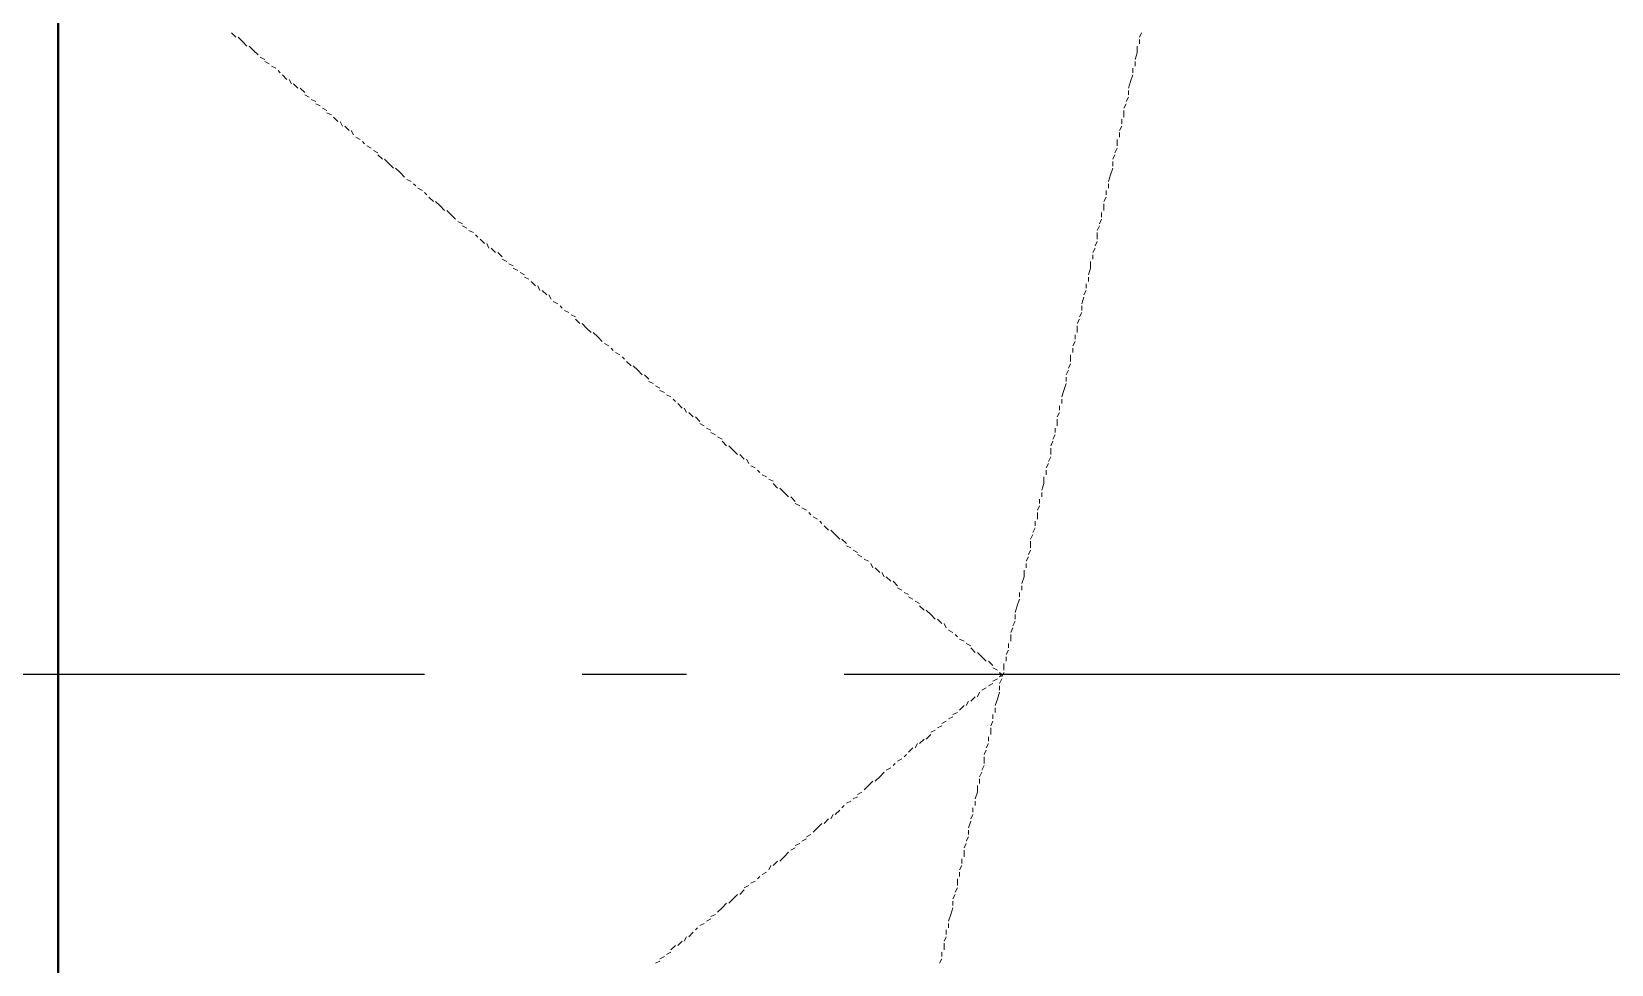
# Model space of a CAD drawing. Extents: x 0 to 604, y 0 to 420.
# Drawn here: x 169.57 to 184.63, y 336.22 to 345.11 of the extents above; entities that cross this region are included whole.
import ezdxf

# ---------------------------------------------------------------- set-up
doc = ezdxf.new("R2010")
doc.units = 0

msp = doc.modelspace()

# ---------------------------------------------------------------- linework, layer by layer
at = {"color": 7, "lineweight": 40}
msp.add_line((169.82, 397.743), (169.82, 310.219), dxfattribs=at)
at = {"color": 7, "lineweight": 25}
for p, q in [((169.82, 357.568), (169.82, 337.566)), ((173.313, 338.984), (153.31, 338.984)), ((175.81, 338.984), (174.815, 338.984)), ((197.316, 338.984), (177.313, 338.984))]:
    msp.add_line(p, q, dxfattribs=at)
at = {"color": 7, "lineweight": 5}
for p, q in [((169.82, 345.101), (169.82, 345.059)), ((171.513, 345.059), (171.471, 345.101)), ((180.149, 345.101), (180.128, 345.059)), ((169.82, 345.038), (169.82, 344.995)), ((169.82, 344.974), (169.82, 344.911)), ((171.577, 345.017), (171.535, 345.059)), ((171.619, 344.974), (171.577, 345.017)), ((171.683, 344.932), (171.641, 344.974)), ((171.725, 344.89), (171.683, 344.932)), ((180.107, 344.974), (180.107, 344.911)), ((180.128, 345.038), (180.128, 344.995)), ((169.82, 344.89), (169.82, 344.847)), ((169.82, 344.826), (169.82, 344.784)), ((171.789, 344.847), (171.746, 344.868)), ((171.831, 344.805), (171.789, 344.826)), ((171.894, 344.763), (171.852, 344.784)), ((180.107, 344.911), (180.086, 344.847)), ((180.086, 344.826), (180.086, 344.784)), ((169.82, 344.763), (169.82, 344.699)), ((169.82, 344.678), (169.82, 344.636)), ((171.937, 344.72), (171.916, 344.741)), ((172, 344.657), (171.958, 344.699)), ((172.043, 344.615), (172.022, 344.657)), ((180.044, 344.636), (180.023, 344.572)), ((180.065, 344.699), (180.044, 344.636)), ((180.065, 344.763), (180.065, 344.72)), ((169.82, 344.615), (169.82, 344.572)), ((169.82, 344.551), (169.82, 344.488)), ((169.82, 344.466), (169.82, 344.424)), ((172.106, 344.572), (172.064, 344.615)), ((172.17, 344.53), (172.127, 344.572)), ((172.212, 344.488), (172.17, 344.509)), ((172.275, 344.445), (172.233, 344.466)), ((180.023, 344.488), (180.001, 344.445)), ((180.023, 344.551), (180.023, 344.509)), ((169.82, 344.403), (169.82, 344.36)), ((169.82, 344.339), (169.82, 344.276)), ((172.318, 344.403), (172.275, 344.424)), ((172.381, 344.36), (172.339, 344.382)), ((172.424, 344.318), (172.381, 344.339)), ((180.001, 344.424), (179.98, 344.382)), ((179.98, 344.36), (179.98, 344.297)), ((169.82, 344.255), (169.82, 344.212)), ((169.82, 344.191), (169.82, 344.149)), ((172.487, 344.255), (172.445, 344.297)), ((172.53, 344.212), (172.508, 344.255)), ((172.593, 344.17), (172.551, 344.212)), ((172.635, 344.128), (172.614, 344.17)), ((179.959, 344.212), (179.938, 344.17)), ((179.959, 344.276), (179.959, 344.233)), ((169.82, 344.128), (169.82, 344.085)), ((169.82, 344.064), (169.82, 344.001)), ((172.699, 344.085), (172.656, 344.106)), ((172.741, 344.043), (172.72, 344.064)), ((172.805, 344.001), (172.762, 344.022)), ((179.917, 344.085), (179.917, 344.022)), ((179.938, 344.149), (179.938, 344.106)), ((169.82, 343.979), (169.82, 343.937)), ((169.82, 343.916), (169.82, 343.874)), ((172.868, 343.958), (172.826, 343.979)), ((172.911, 343.895), (172.868, 343.937)), ((172.974, 343.853), (172.932, 343.895)), ((179.895, 343.937), (179.874, 343.895)), ((179.874, 343.874), (179.874, 343.831)), ((179.917, 344.001), (179.895, 343.958)), ((169.82, 343.853), (169.82, 343.789)), ((169.82, 343.768), (169.82, 343.726)), ((173.016, 343.81), (172.974, 343.853)), ((173.08, 343.768), (173.037, 343.81)), ((173.122, 343.726), (173.08, 343.768)), ((179.853, 343.747), (179.832, 343.683)), ((179.874, 343.81), (179.853, 343.747)), ((169.82, 343.704), (169.82, 343.662)), ((169.82, 343.641), (169.82, 343.577)), ((173.186, 343.683), (173.143, 343.704)), ((173.228, 343.641), (173.207, 343.662)), ((173.292, 343.599), (173.249, 343.62)), ((173.334, 343.556), (173.313, 343.577)), ((179.811, 343.599), (179.811, 343.556)), ((179.832, 343.662), (179.832, 343.62)), ((169.82, 343.556), (169.82, 343.514)), ((169.82, 343.493), (169.82, 343.45)), ((169.82, 343.429), (169.82, 343.366)), ((173.397, 343.493), (173.355, 343.535)), ((173.461, 343.45), (173.418, 343.493)), ((173.503, 343.408), (173.461, 343.45)), ((179.811, 343.535), (179.79, 343.493)), ((179.79, 343.471), (179.79, 343.408)), ((169.82, 343.344), (169.82, 343.302)), ((169.82, 343.281), (169.82, 343.239)), ((173.567, 343.366), (173.524, 343.408)), ((173.609, 343.323), (173.567, 343.366)), ((173.673, 343.281), (173.63, 343.302)), ((173.715, 343.239), (173.673, 343.26)), ((179.747, 343.26), (179.726, 343.217)), ((179.768, 343.323), (179.747, 343.281)), ((179.768, 343.387), (179.768, 343.344)), ((169.82, 343.217), (169.82, 343.175)), ((169.82, 343.154), (169.82, 343.091)), ((173.778, 343.196), (173.736, 343.217)), ((173.821, 343.154), (173.799, 343.175)), ((173.884, 343.091), (173.842, 343.133)), ((179.726, 343.112), (179.705, 343.069)), ((179.726, 343.196), (179.726, 343.133)), ((169.82, 343.069), (169.82, 343.027)), ((169.82, 343.006), (169.82, 342.964)), ((173.927, 343.048), (173.905, 343.091)), ((173.99, 343.006), (173.948, 343.048)), ((174.054, 342.964), (174.011, 343.006)), ((179.705, 343.048), (179.684, 343.006)), ((179.684, 342.985), (179.684, 342.942)), ((169.82, 342.942), (169.82, 342.879)), ((169.82, 342.858), (169.82, 342.815)), ((174.096, 342.921), (174.054, 342.942)), ((174.159, 342.879), (174.117, 342.9)), ((174.202, 342.836), (174.159, 342.858)), ((174.265, 342.794), (174.223, 342.815)), ((179.663, 342.858), (179.642, 342.794)), ((179.663, 342.921), (179.663, 342.858)), ((169.82, 342.794), (169.82, 342.752)), ((169.82, 342.731), (169.82, 342.667)), ((174.308, 342.752), (174.265, 342.773)), ((174.371, 342.688), (174.329, 342.731)), ((174.413, 342.646), (174.392, 342.688)), ((179.62, 342.709), (179.62, 342.667)), ((179.642, 342.773), (179.642, 342.731)), ((169.82, 342.646), (169.82, 342.604)), ((169.82, 342.582), (169.82, 342.54)), ((169.82, 342.519), (169.82, 342.455)), ((174.477, 342.604), (174.435, 342.646)), ((174.519, 342.561), (174.498, 342.604)), ((174.583, 342.519), (174.54, 342.54)), ((179.599, 342.582), (179.578, 342.519)), ((179.62, 342.646), (179.599, 342.604)), ((169.82, 342.434), (169.82, 342.392)), ((169.82, 342.371), (169.82, 342.329)), ((174.625, 342.477), (174.604, 342.498)), ((174.689, 342.434), (174.646, 342.455)), ((174.752, 342.392), (174.71, 342.413)), ((174.794, 342.329), (174.752, 342.371)), ((179.557, 342.371), (179.536, 342.329)), ((179.578, 342.434), (179.557, 342.392)), ((179.578, 342.498), (179.578, 342.455)), ((169.82, 342.307), (169.82, 342.265)), ((169.82, 342.244), (169.82, 342.18)), ((174.858, 342.286), (174.815, 342.329)), ((174.9, 342.244), (174.858, 342.286)), ((174.964, 342.202), (174.921, 342.244)), ((179.514, 342.223), (179.514, 342.18)), ((179.536, 342.307), (179.536, 342.244)), ((169.82, 342.159), (169.82, 342.117)), ((169.82, 342.096), (169.82, 342.053)), ((175.006, 342.159), (174.964, 342.202)), ((175.07, 342.117), (175.027, 342.138)), ((175.112, 342.074), (175.091, 342.096)), ((179.514, 342.159), (179.493, 342.117)), ((179.493, 342.096), (179.493, 342.053)), ((169.82, 342.032), (169.82, 341.969)), ((169.82, 341.947), (169.82, 341.905)), ((175.175, 342.032), (175.133, 342.053)), ((175.218, 341.99), (175.196, 342.011)), ((175.281, 341.926), (175.239, 341.969)), ((175.345, 341.884), (175.302, 341.926)), ((179.472, 341.947), (179.451, 341.905)), ((179.472, 342.032), (179.472, 341.969)), ((169.82, 341.884), (169.82, 341.842)), ((169.82, 341.82), (169.82, 341.757)), ((175.387, 341.842), (175.345, 341.884)), ((175.451, 341.799), (175.408, 341.842)), ((175.493, 341.757), (175.451, 341.778)), ((179.43, 341.757), (179.409, 341.693)), ((179.451, 341.884), (179.43, 341.842)), ((179.43, 341.82), (179.43, 341.778)), ((169.82, 341.736), (169.82, 341.693)), ((169.82, 341.672), (169.82, 341.63)), ((169.82, 341.609), (169.82, 341.545)), ((175.556, 341.715), (175.514, 341.736)), ((175.599, 341.672), (175.556, 341.693)), ((175.662, 341.63), (175.62, 341.651)), ((175.704, 341.588), (175.683, 341.609)), ((179.409, 341.693), (179.387, 341.63)), ((179.387, 341.609), (179.387, 341.567)), ((169.82, 341.524), (169.82, 341.482)), ((169.82, 341.461), (169.82, 341.418)), ((175.768, 341.524), (175.726, 341.567)), ((175.81, 341.482), (175.789, 341.524)), ((175.874, 341.44), (175.832, 341.482)), ((179.366, 341.482), (179.345, 341.44)), ((179.366, 341.545), (179.366, 341.503)), ((169.82, 341.397), (169.82, 341.355)), ((169.82, 341.334), (169.82, 341.27)), ((175.937, 341.397), (175.895, 341.44)), ((175.98, 341.355), (175.937, 341.376)), ((176.043, 341.312), (176.001, 341.334)), ((179.324, 341.334), (179.324, 341.291)), ((179.345, 341.418), (179.345, 341.355)), ((169.82, 341.249), (169.82, 341.207)), ((169.82, 341.185), (169.82, 341.143)), ((176.085, 341.27), (176.043, 341.291)), ((176.149, 341.228), (176.107, 341.249)), ((176.191, 341.164), (176.149, 341.207)), ((176.255, 341.122), (176.213, 341.164)), ((179.303, 341.207), (179.282, 341.164)), ((179.324, 341.27), (179.303, 341.228)), ((169.82, 341.122), (169.82, 341.058)), ((169.82, 341.037), (169.82, 340.995)), ((176.297, 341.08), (176.255, 341.122)), ((176.361, 341.037), (176.318, 341.08)), ((176.403, 340.995), (176.382, 341.037)), ((179.282, 341.058), (179.261, 341.016)), ((179.282, 341.143), (179.282, 341.08)), ((169.82, 340.974), (169.82, 340.932)), ((169.82, 340.91), (169.82, 340.847)), ((176.466, 340.953), (176.424, 340.974)), ((176.509, 340.91), (176.488, 340.932)), ((176.572, 340.868), (176.53, 340.889)), ((179.218, 340.868), (179.218, 340.805)), ((179.261, 340.995), (179.239, 340.953)), ((179.239, 340.932), (179.239, 340.889)), ((169.82, 340.826), (169.82, 340.783)), ((169.82, 340.762), (169.82, 340.72)), ((176.636, 340.826), (176.594, 340.847)), ((176.678, 340.762), (176.636, 340.805)), ((176.742, 340.72), (176.699, 340.762)), ((176.784, 340.678), (176.742, 340.72)), ((179.218, 340.805), (179.197, 340.741)), ((179.197, 340.72), (179.197, 340.678)), ((169.82, 340.699), (169.82, 340.635)), ((169.82, 340.614), (169.82, 340.572)), ((169.82, 340.55), (169.82, 340.508)), ((176.847, 340.635), (176.805, 340.678)), ((176.89, 340.593), (176.847, 340.614)), ((176.953, 340.55), (176.911, 340.572)), ((179.176, 340.593), (179.155, 340.55)), ((179.176, 340.656), (179.176, 340.614)), ((169.82, 340.487), (169.82, 340.445)), ((169.82, 340.423), (169.82, 340.36)), ((176.996, 340.508), (176.975, 340.529)), ((177.059, 340.466), (177.017, 340.487)), ((177.101, 340.423), (177.08, 340.445)), ((177.165, 340.36), (177.123, 340.402)), ((179.133, 340.445), (179.133, 340.402)), ((179.155, 340.529), (179.155, 340.466)), ((169.82, 340.339), (169.82, 340.296)), ((169.82, 340.275), (169.82, 340.233)), ((177.228, 340.318), (177.186, 340.36)), ((177.271, 340.275), (177.228, 340.318)), ((177.334, 340.233), (177.292, 340.275)), ((179.112, 340.318), (179.091, 340.275)), ((179.091, 340.254), (179.091, 340.191)), ((179.133, 340.381), (179.112, 340.339)), ((169.82, 340.212), (169.82, 340.148)), ((169.82, 340.127), (169.82, 340.085)), ((177.377, 340.191), (177.334, 340.212)), ((177.44, 340.148), (177.398, 340.17)), ((177.482, 340.106), (177.44, 340.127)), ((179.07, 340.106), (179.049, 340.064)), ((179.091, 340.17), (179.07, 340.127)), ((169.82, 340.064), (169.82, 340.021)), ((169.82, 340), (169.82, 339.937)), ((177.546, 340.064), (177.504, 340.085)), ((177.588, 340), (177.567, 340.043)), ((177.652, 339.958), (177.609, 340)), ((177.694, 339.916), (177.673, 339.958)), ((179.028, 339.979), (179.028, 339.916)), ((179.049, 340.043), (179.049, 340)), ((169.82, 339.916), (169.82, 339.873)), ((169.82, 339.852), (169.82, 339.81)), ((177.758, 339.873), (177.715, 339.916)), ((177.821, 339.831), (177.779, 339.873)), ((177.863, 339.788), (177.821, 339.81)), ((179.028, 339.916), (179.006, 339.852)), ((179.006, 339.831), (179.006, 339.788)), ((169.82, 339.788), (169.82, 339.725)), ((169.82, 339.704), (169.82, 339.661)), ((177.927, 339.746), (177.885, 339.767)), ((177.969, 339.704), (177.927, 339.725)), ((178.033, 339.661), (177.99, 339.683)), ((178.985, 339.704), (178.964, 339.64)), ((178.985, 339.767), (178.985, 339.725)), ((169.82, 339.64), (169.82, 339.598)), ((169.82, 339.577), (169.82, 339.534)), ((169.82, 339.513), (169.82, 339.45)), ((178.075, 339.598), (178.033, 339.64)), ((178.139, 339.556), (178.096, 339.598)), ((178.181, 339.513), (178.139, 339.556)), ((178.244, 339.471), (178.202, 339.513)), ((178.964, 339.64), (178.943, 339.577)), ((178.943, 339.556), (178.943, 339.513)), ((169.82, 339.429), (169.82, 339.386)), ((169.82, 339.365), (169.82, 339.323)), ((178.287, 339.429), (178.266, 339.471)), ((178.35, 339.386), (178.308, 339.407)), ((178.393, 339.344), (178.371, 339.365)), ((178.922, 339.429), (178.901, 339.386)), ((178.901, 339.365), (178.901, 339.302)), ((178.943, 339.492), (178.922, 339.45)), ((169.82, 339.302), (169.82, 339.238)), ((169.82, 339.217), (169.82, 339.175)), ((178.456, 339.302), (178.414, 339.323)), ((178.52, 339.259), (178.477, 339.281)), ((178.562, 339.196), (178.52, 339.238)), ((178.625, 339.154), (178.583, 339.196)), ((178.88, 339.217), (178.858, 339.175)), ((178.88, 339.281), (178.88, 339.238)), ((169.82, 339.154), (169.82, 339.111)), ((169.82, 339.09), (169.82, 339.026)), ((178.668, 339.111), (178.625, 339.154)), ((178.731, 339.069), (178.689, 339.111)), ((178.774, 339.026), (178.731, 339.048)), ((178.837, 339.09), (178.837, 339.026)), ((178.858, 339.154), (178.858, 339.111)), ((169.82, 339.005), (169.82, 338.963)), ((169.82, 338.942), (169.82, 338.899)), ((178.689, 338.878), (178.731, 338.899)), ((178.731, 338.921), (178.774, 338.942)), ((178.816, 338.984), (178.795, 339.005)), ((178.795, 338.963), (178.816, 338.984)), ((178.816, 338.942), (178.795, 338.899)), ((178.837, 339.005), (178.816, 338.963)), ((169.82, 338.878), (169.82, 338.815)), ((169.82, 338.794), (169.82, 338.751)), ((178.52, 338.73), (178.562, 338.772)), ((178.583, 338.772), (178.604, 338.815)), ((178.625, 338.836), (178.668, 338.857)), ((178.774, 338.751), (178.752, 338.688)), ((178.795, 338.815), (178.774, 338.751)), ((178.795, 338.878), (178.795, 338.836)), ((169.82, 338.73), (169.82, 338.688)), ((169.82, 338.667), (169.82, 338.624)), ((169.82, 338.603), (169.82, 338.54)), ((178.35, 338.603), (178.393, 338.624)), ((178.414, 338.646), (178.456, 338.688)), ((178.477, 338.688), (178.499, 338.73)), ((178.731, 338.603), (178.731, 338.561)), ((178.752, 338.667), (178.752, 338.624)), ((169.82, 338.519), (169.82, 338.476)), ((169.82, 338.455), (169.82, 338.413)), ((178.139, 338.434), (178.181, 338.455)), ((178.202, 338.476), (178.244, 338.497)), ((178.244, 338.519), (178.287, 338.54)), ((178.308, 338.561), (178.35, 338.582)), ((178.731, 338.54), (178.71, 338.497)), ((178.71, 338.476), (178.71, 338.413)), ((169.82, 338.392), (169.82, 338.328)), ((169.82, 338.307), (169.82, 338.264)), ((177.99, 338.286), (178.012, 338.328)), ((178.033, 338.328), (178.075, 338.37)), ((178.096, 338.37), (178.139, 338.413)), ((178.689, 338.328), (178.668, 338.286)), ((178.689, 338.392), (178.689, 338.349)), ((169.82, 338.243), (169.82, 338.201)), ((169.82, 338.18), (169.82, 338.116)), ((177.821, 338.159), (177.863, 338.18)), ((177.885, 338.201), (177.906, 338.222)), ((177.927, 338.243), (177.969, 338.286)), ((178.668, 338.264), (178.647, 338.222)), ((178.647, 338.201), (178.647, 338.137)), ((169.82, 338.095), (169.82, 338.053)), ((169.82, 338.032), (169.82, 337.989)), ((177.609, 337.968), (177.652, 338.01)), ((177.652, 338.01), (177.694, 338.053)), ((177.715, 338.074), (177.758, 338.095)), ((177.779, 338.116), (177.8, 338.137)), ((178.625, 338.053), (178.604, 338.01)), ((178.604, 337.989), (178.604, 337.947)), ((178.647, 338.116), (178.625, 338.074)), ((169.82, 337.968), (169.82, 337.905)), ((169.82, 337.884), (169.82, 337.841)), ((177.44, 337.841), (177.482, 337.862)), ((177.504, 337.884), (177.546, 337.926)), ((177.546, 337.926), (177.588, 337.968)), ((178.583, 337.862), (178.562, 337.799)), ((178.583, 337.926), (178.583, 337.862)), ((169.82, 337.82), (169.82, 337.778)), ((169.82, 337.757), (169.82, 337.714)), ((169.82, 337.693), (169.82, 337.63)), ((177.228, 337.651), (177.271, 337.693)), ((177.292, 337.714), (177.313, 337.735)), ((177.334, 337.757), (177.377, 337.778)), ((177.398, 337.799), (177.44, 337.82)), ((178.541, 337.714), (178.541, 337.672)), ((178.562, 337.778), (178.562, 337.735)), ((169.82, 337.608), (169.82, 337.566)), ((169.82, 337.545), (169.82, 337.502)), ((177.059, 337.524), (177.101, 337.566)), ((177.123, 337.566), (177.165, 337.608)), ((177.186, 337.608), (177.207, 337.651)), ((178.52, 337.587), (178.499, 337.524)), ((178.541, 337.651), (178.52, 337.608)), ((169.82, 337.481), (169.82, 337.418)), ((169.82, 337.397), (169.82, 337.354)), ((176.911, 337.397), (176.953, 337.418)), ((176.953, 337.439), (176.996, 337.46)), ((177.017, 337.481), (177.059, 337.524)), ((178.499, 337.439), (178.477, 337.397)), ((178.499, 337.502), (178.499, 337.46)), ((169.82, 337.333), (169.82, 337.291)), ((169.82, 337.27), (169.82, 337.206)), ((176.699, 337.206), (176.742, 337.248)), ((176.742, 337.248), (176.784, 337.291)), ((176.805, 337.312), (176.847, 337.333)), ((176.847, 337.354), (176.89, 337.375)), ((178.477, 337.375), (178.456, 337.333)), ((178.456, 337.312), (178.456, 337.248)), ((169.82, 337.185), (169.82, 337.143)), ((169.82, 337.122), (169.82, 337.079)), ((176.53, 337.079), (176.572, 337.1)), ((176.594, 337.122), (176.615, 337.164)), ((176.636, 337.164), (176.678, 337.206)), ((178.435, 337.164), (178.414, 337.122)), ((178.414, 337.1), (178.414, 337.058)), ((178.435, 337.227), (178.435, 337.185)), ((169.82, 337.058), (169.82, 336.995)), ((169.82, 336.973), (169.82, 336.931)), ((176.361, 336.952), (176.403, 336.973)), ((176.424, 336.995), (176.466, 337.016)), ((176.488, 337.037), (176.509, 337.058)), ((178.393, 336.952), (178.371, 336.91)), ((178.393, 337.037), (178.393, 336.973)), ((169.82, 336.91), (169.82, 336.867)), ((169.82, 336.846), (169.82, 336.804)), ((176.149, 336.762), (176.191, 336.804)), ((176.213, 336.804), (176.255, 336.846)), ((176.255, 336.846), (176.297, 336.889)), ((176.318, 336.889), (176.361, 336.931)), ((178.371, 336.889), (178.35, 336.846)), ((178.35, 336.825), (178.35, 336.783)), ((169.82, 336.783), (169.82, 336.719)), ((169.82, 336.698), (169.82, 336.656)), ((169.82, 336.635), (169.82, 336.592)), ((176.001, 336.635), (176.043, 336.656)), ((176.043, 336.677), (176.085, 336.698)), ((176.107, 336.719), (176.149, 336.762)), ((178.329, 336.698), (178.308, 336.635)), ((178.35, 336.762), (178.329, 336.698)), ((169.82, 336.571), (169.82, 336.508)), ((169.82, 336.486), (169.82, 336.444)), ((175.789, 336.444), (175.81, 336.486)), ((175.832, 336.486), (175.874, 336.529)), ((175.895, 336.55), (175.916, 336.571)), ((175.937, 336.592), (175.98, 336.613)), ((178.287, 336.486), (178.266, 336.444)), ((178.287, 336.55), (178.287, 336.508)), ((178.308, 336.613), (178.308, 336.571)), ((169.82, 336.423), (169.82, 336.381)), ((169.82, 336.36), (169.82, 336.296)), ((175.62, 336.317), (175.662, 336.338)), ((175.662, 336.36), (175.704, 336.402)), ((175.726, 336.402), (175.768, 336.444)), ((178.244, 336.338), (178.244, 336.296)), ((178.266, 336.423), (178.266, 336.36)), ((169.82, 336.275), (169.82, 336.233)), ((175.514, 336.233), (175.556, 336.254)), ((175.556, 336.275), (175.599, 336.296)), ((178.244, 336.275), (178.223, 336.233))]:
    msp.add_line(p, q, dxfattribs=at)

doc.saveas('drawing.dxf')
